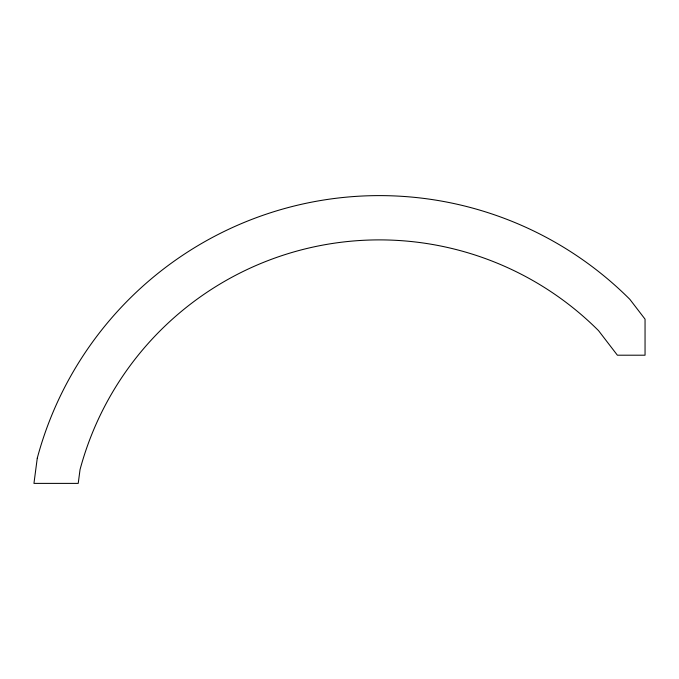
<?xml version="1.0" encoding="UTF-8"?>
<svg xmlns="http://www.w3.org/2000/svg" width="679" height="679" viewBox="0 0 679 679"><rect width="100%" height="100%" fill="white"/><g stroke="black" fill="none" stroke-linecap="round" stroke-linejoin="round"><path stroke-width="1.02" d="M37.277 458.13L33.95 483.389L78.221 483.389L80.046 469.588A309.921 309.921 0 0 1 598.547 330.656L617.389 355.202L645.05 355.202L645.05 319.147L629.857 299.346A354.2 354.2 0 0 0 37.277 458.13"/></g></svg>
